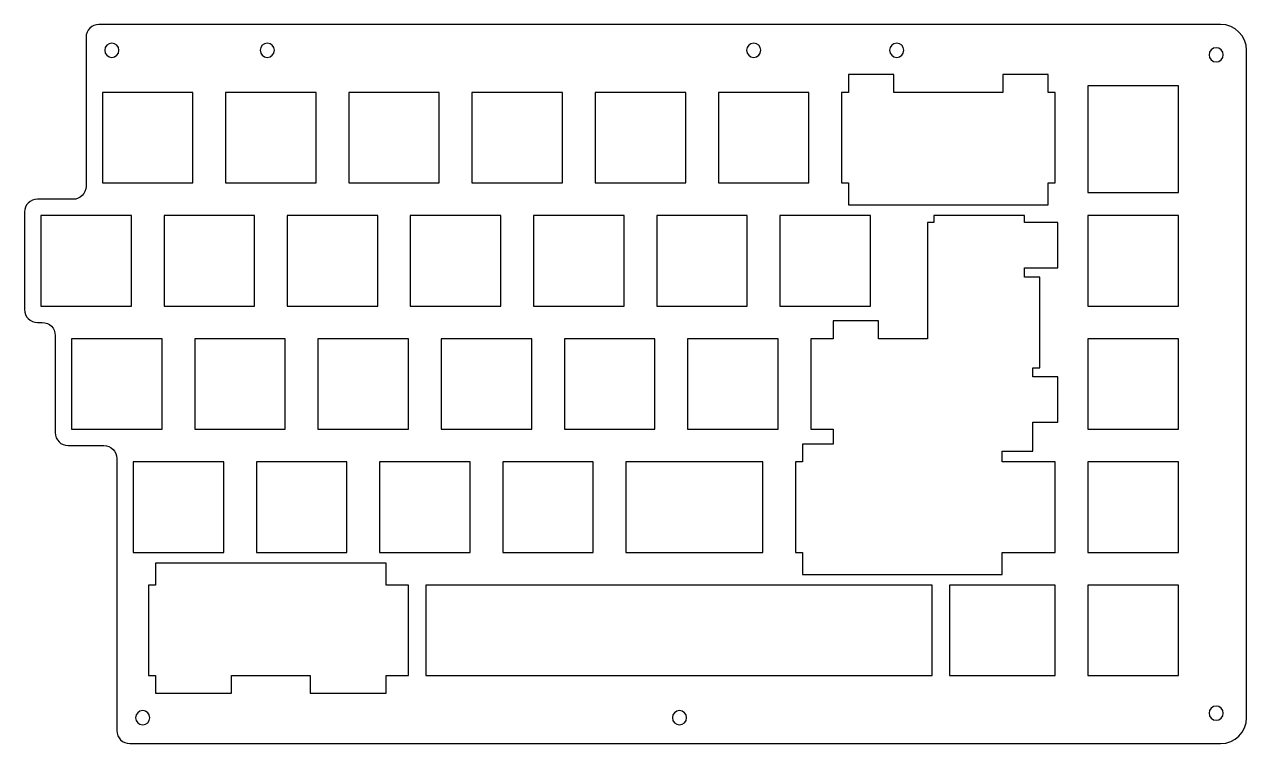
# Model space of a CAD drawing. Header units: inches. Extents: x 56 to 245, y 94 to 206.
import ezdxf

# ---------------------------------------------------------------- set-up
doc = ezdxf.new("R2010")
doc.units = ezdxf.units.IN
doc.header["$MEASUREMENT"] = 0
doc.layers.add('Layer 1', color=7, linetype='Continuous')

# ---------------------------------------------------------------- blocks, each defined once
blk = doc.blocks.new('block 2')
at = {"layer": 'Layer 1', "color": 7, "lineweight": 25, "true_color": 0xffffff}
for points in [[(182.1, 181.14), (183.19, 181.14), (183.19, 177.74), (186.69, 177.74), (190.19, 177.74), (207.06, 177.74), (210.56, 177.74), (214.06, 177.74), (214.06, 181.14), (215.15, 181.14), (215.15, 195.14), (214.06, 195.14), (214.06, 197.89), (207.06, 197.89), (207.06, 195.14), (205.62, 195.14), (201.15, 195.14), (196.1, 195.14), (191.62, 195.14), (190.19, 195.14), (190.19, 197.89), (183.19, 197.89), (183.19, 195.14), (182.1, 195.14), (182.1, 181.14)], [(67.8, 181.14), (81.8, 181.14), (81.8, 195.14), (67.8, 195.14), (67.8, 181.14)], [(86.85, 181.14), (100.85, 181.14), (100.85, 195.14), (86.85, 195.14), (86.85, 181.14)], [(105.9, 181.14), (119.9, 181.14), (119.9, 195.14), (105.9, 195.14), (105.9, 181.14)], [(124.95, 181.14), (138.95, 181.14), (138.95, 195.14), (124.95, 195.14), (124.95, 181.14)], [(144, 181.14), (158, 181.14), (158, 195.14), (144, 195.14), (144, 181.14)], [(163.05, 181.14), (177.05, 181.14), (177.05, 195.14), (163.05, 195.14), (163.05, 181.14)], [(220.2, 179.64), (234.2, 179.64), (234.2, 196.14), (220.2, 196.14), (220.2, 179.64)], [(58.28, 162.09), (72.28, 162.09), (72.28, 176.09), (58.28, 176.09), (58.28, 162.09)], [(77.33, 162.09), (91.33, 162.09), (91.33, 176.09), (77.33, 176.09), (77.33, 162.09)], [(96.38, 162.09), (110.38, 162.09), (110.38, 176.09), (96.38, 176.09), (96.38, 162.09)], [(115.42, 162.09), (129.42, 162.09), (129.42, 176.09), (115.42, 176.09), (115.42, 162.09)], [(134.48, 162.09), (148.48, 162.09), (148.48, 176.09), (134.48, 176.09), (134.48, 162.09)], [(153.52, 162.09), (167.52, 162.09), (167.52, 176.09), (153.52, 176.09), (153.52, 162.09)], [(172.57, 162.09), (186.57, 162.09), (186.57, 176.09), (172.57, 176.09), (172.57, 162.09)], [(210.39, 176.09), (196.39, 176.09), (196.39, 175), (195.37, 175), (195.37, 171.5), (195.37, 168), (195.37, 157.04), (191.34, 157.04), (189.24, 157.04), (187.81, 157.04), (187.81, 159.79), (180.81, 159.79), (180.81, 157.04), (177.34, 157.04), (177.34, 143.04), (180.81, 143.04), (180.81, 140.74), (176.04, 140.74), (176.04, 137.99), (174.96, 137.99), (174.96, 123.99), (176.04, 123.99), (176.04, 120.59), (179.54, 120.59), (183.04, 120.59), (199.92, 120.59), (203.42, 120.59), (206.92, 120.59), (206.92, 123.99), (215.15, 123.99), (215.15, 137.99), (206.92, 137.99), (206.92, 139.64), (208.18, 139.64), (211.68, 139.64), (211.68, 144.12), (215.52, 144.12), (215.52, 151.12), (211.68, 151.12), (211.68, 152.56), (212.77, 152.56), (212.77, 166.56), (210.39, 166.56), (210.39, 168), (215.52, 168), (215.52, 175), (210.39, 175), (210.39, 176.09)], [(220.2, 162.09), (234.2, 162.09), (234.2, 176.09), (220.2, 176.09), (220.2, 162.09)], [(63.04, 143.04), (77.04, 143.04), (77.04, 157.04), (63.04, 157.04), (63.04, 143.04)], [(82.09, 143.04), (96.09, 143.04), (96.09, 157.04), (82.09, 157.04), (82.09, 143.04)], [(101.14, 143.04), (115.14, 143.04), (115.14, 157.04), (101.14, 157.04), (101.14, 143.04)], [(120.19, 143.04), (134.19, 143.04), (134.19, 157.04), (120.19, 157.04), (120.19, 143.04)], [(139.24, 143.04), (153.24, 143.04), (153.24, 157.04), (139.24, 157.04), (139.24, 143.04)], [(158.29, 143.04), (172.29, 143.04), (172.29, 157.04), (158.29, 157.04), (158.29, 143.04)], [(220.2, 143.04), (234.2, 143.04), (234.2, 157.04), (220.2, 157.04), (220.2, 143.04)], [(72.56, 123.99), (86.56, 123.99), (86.56, 137.99), (72.56, 137.99), (72.56, 123.99)], [(91.61, 123.99), (105.61, 123.99), (105.61, 137.99), (91.61, 137.99), (91.61, 123.99)], [(110.66, 123.99), (124.66, 123.99), (124.66, 137.99), (110.66, 137.99), (110.66, 123.99)], [(129.71, 123.99), (143.71, 123.99), (143.71, 137.99), (129.71, 137.99), (129.71, 123.99)], [(155.91, 123.99), (162.76, 123.99), (169.91, 123.99), (169.91, 137.99), (162.76, 137.99), (155.91, 137.99), (148.76, 137.99), (148.76, 123.99), (155.91, 123.99)], [(220.2, 123.99), (234.2, 123.99), (234.2, 137.99), (220.2, 137.99), (220.2, 123.99)], [(89.23, 104.94), (98.47, 104.94), (99.91, 104.94), (99.91, 102.19), (104.67, 102.19), (106.91, 102.19), (111.67, 102.19), (111.67, 104.94), (115.14, 104.94), (115.14, 118.94), (111.67, 118.94), (111.67, 122.34), (108.17, 122.34), (106.91, 122.34), (104.67, 122.34), (103.41, 122.34), (99.91, 122.34), (87.79, 122.34), (84.29, 122.34), (83.03, 122.34), (80.79, 122.34), (79.53, 122.34), (76.03, 122.34), (76.03, 118.94), (74.94, 118.94), (74.94, 104.94), (76.03, 104.94), (76.03, 102.19), (80.79, 102.19), (83.03, 102.19), (87.79, 102.19), (87.79, 104.94), (88.94, 104.94), (89.23, 104.94)], [(117.81, 104.94), (124.95, 104.94), (127.33, 104.94), (129.71, 104.94), (131.81, 104.94), (138.95, 104.94), (141.33, 104.94), (141.62, 104.94), (143.71, 104.94), (144, 104.94), (151.14, 104.94), (155.62, 104.94), (158, 104.94), (158.29, 104.94), (163.05, 104.94), (165.14, 104.94), (172.29, 104.94), (174.96, 104.94), (177.05, 104.94), (182.1, 104.94), (188.96, 104.94), (196.1, 104.94), (196.1, 118.94), (188.96, 118.94), (182.1, 118.94), (177.05, 118.94), (174.96, 118.94), (172.29, 118.94), (165.14, 118.94), (163.05, 118.94), (158.29, 118.94), (158, 118.94), (155.62, 118.94), (151.14, 118.94), (144, 118.94), (143.71, 118.94), (141.62, 118.94), (141.33, 118.94), (138.95, 118.94), (131.81, 118.94), (129.71, 118.94), (127.33, 118.94), (124.95, 118.94), (117.81, 118.94), (117.81, 104.94)], [(198.77, 104.94), (201.15, 104.94), (212.77, 104.94), (215.15, 104.94), (215.15, 118.94), (212.77, 118.94), (201.15, 118.94), (198.77, 118.94), (198.77, 104.94)], [(220.2, 104.94), (234.2, 104.94), (234.2, 118.94), (220.2, 118.94), (220.2, 104.94)]]:
    blk.add_lwpolyline(points, dxfattribs=at)

msp = doc.modelspace()

# ---------------------------------------------------------------- linework, layer by layer
at = {"layer": 'Layer 1', "color": 205, "lineweight": 25, "true_color": 0x7c46af}
for points, knots in [([(67.27, 205.66), (67.27, 205.66), (240.72, 205.66), (240.72, 205.66), (242.93, 205.66), (244.72, 203.87), (244.72, 201.66), (244.72, 201.66), (244.72, 98.41), (244.72, 98.41), (244.72, 96.2), (242.93, 94.41), (240.72, 94.41), (240.72, 94.41), (72.04, 94.41), (72.04, 94.41), (70.93, 94.41), (70.04, 95.31), (70.04, 96.41), (70.04, 96.41), (70.04, 138.51), (70.04, 138.51), (70.04, 139.62), (69.14, 140.51), (68.04, 140.51), (68.04, 140.51), (62.51, 140.51), (62.51, 140.51), (61.41, 140.51), (60.51, 141.41), (60.51, 142.51), (60.51, 142.51), (60.51, 157.56), (60.51, 157.56), (60.51, 158.67), (59.62, 159.56), (58.51, 159.56), (58.51, 159.56), (57.75, 159.56), (57.75, 159.56), (56.65, 159.56), (55.75, 160.46), (55.75, 161.56), (55.75, 161.56), (55.75, 176.61), (55.75, 176.61), (55.75, 177.72), (56.65, 178.61), (57.75, 178.61), (57.75, 178.61), (63.27, 178.61), (63.27, 178.61), (64.38, 178.61), (65.27, 179.51), (65.27, 180.61), (65.27, 180.61), (65.27, 203.66), (65.27, 203.66), (65.27, 204.77), (66.17, 205.66), (67.27, 205.66)], [0, 0, 0, 0, 1, 1, 1, 2, 2, 2, 3, 3, 3, 4, 4, 4, 5, 5, 5, 6, 6, 6, 7, 7, 7, 8, 8, 8, 9, 9, 9, 10, 10, 10, 11, 11, 11, 12, 12, 12, 13, 13, 13, 14, 14, 14, 15, 15, 15, 16, 16, 16, 17, 17, 17, 18, 18, 18, 19, 19, 19, 20, 20, 20, 20]), ([(70.37, 201.66), (70.37, 201.05), (69.88, 200.56), (69.27, 200.56), (68.67, 200.56), (68.17, 201.05), (68.17, 201.66), (68.17, 202.27), (68.67, 202.76), (69.27, 202.76), (69.88, 202.76), (70.37, 202.27), (70.37, 201.66)], [0, 0, 0, 0, 1, 1, 1, 2, 2, 2, 3, 3, 3, 4, 4, 4, 4]), ([(94.4, 201.66), (94.4, 201.05), (93.91, 200.56), (93.3, 200.56), (92.69, 200.56), (92.2, 201.05), (92.2, 201.66), (92.2, 202.27), (92.69, 202.76), (93.3, 202.76), (93.91, 202.76), (94.4, 202.27), (94.4, 201.66)], [0, 0, 0, 0, 1, 1, 1, 2, 2, 2, 3, 3, 3, 4, 4, 4, 4]), ([(169.62, 201.66), (169.62, 201.05), (169.12, 200.56), (168.52, 200.56), (167.91, 200.56), (167.42, 201.05), (167.42, 201.66), (167.42, 202.27), (167.91, 202.76), (168.52, 202.76), (169.12, 202.76), (169.62, 202.27), (169.62, 201.66)], [0, 0, 0, 0, 1, 1, 1, 2, 2, 2, 3, 3, 3, 4, 4, 4, 4]), ([(191.73, 201.66), (191.73, 201.05), (191.24, 200.56), (190.63, 200.56), (190.03, 200.56), (189.53, 201.05), (189.53, 201.66), (189.53, 202.27), (190.03, 202.76), (190.63, 202.76), (191.24, 202.76), (191.73, 202.27), (191.73, 201.66)], [0, 0, 0, 0, 1, 1, 1, 2, 2, 2, 3, 3, 3, 4, 4, 4, 4]), ([(241.12, 200.96), (241.12, 200.35), (240.63, 199.86), (240.02, 199.86), (239.42, 199.86), (238.92, 200.35), (238.92, 200.96), (238.92, 201.57), (239.42, 202.06), (240.02, 202.06), (240.63, 202.06), (241.12, 201.57), (241.12, 200.96)], [0, 0, 0, 0, 1, 1, 1, 2, 2, 2, 3, 3, 3, 4, 4, 4, 4]), ([(241.12, 99.11), (241.12, 98.5), (240.63, 98.01), (240.02, 98.01), (239.42, 98.01), (238.92, 98.5), (238.92, 99.11), (238.92, 99.72), (239.42, 100.21), (240.02, 100.21), (240.63, 100.21), (241.12, 99.72), (241.12, 99.11)], [0, 0, 0, 0, 1, 1, 1, 2, 2, 2, 3, 3, 3, 4, 4, 4, 4]), ([(75.14, 98.41), (75.14, 97.8), (74.65, 97.31), (74.04, 97.31), (73.43, 97.31), (72.94, 97.8), (72.94, 98.41), (72.94, 99.02), (73.43, 99.51), (74.04, 99.51), (74.65, 99.51), (75.14, 99.02), (75.14, 98.41)], [0, 0, 0, 0, 1, 1, 1, 2, 2, 2, 3, 3, 3, 4, 4, 4, 4]), ([(158.14, 98.41), (158.14, 97.8), (157.65, 97.31), (157.04, 97.31), (156.43, 97.31), (155.94, 97.8), (155.94, 98.41), (155.94, 99.02), (156.43, 99.51), (157.04, 99.51), (157.65, 99.51), (158.14, 99.02), (158.14, 98.41)], [0, 0, 0, 0, 1, 1, 1, 2, 2, 2, 3, 3, 3, 4, 4, 4, 4])]:
    msp.add_open_spline(points, degree=3, knots=knots, dxfattribs=at)

# ---------------------------------------------------------------- block references
at = {"layer": 'Layer 1'}
msp.add_blockref('block 2', (0, 0), dxfattribs=at)

doc.saveas('drawing.dxf')
